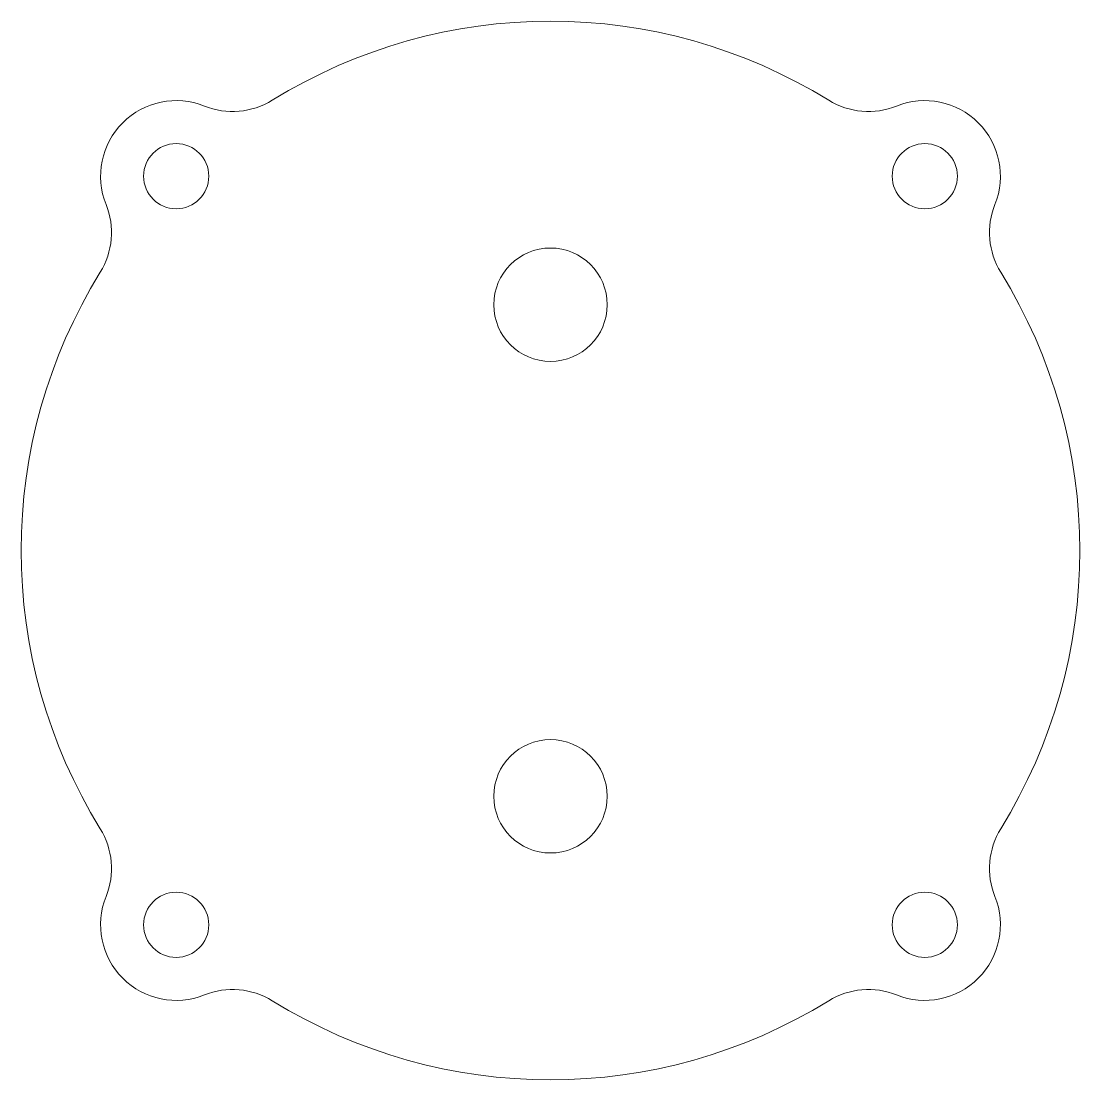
# Model space of a CAD drawing. Header units: millimetres. Extents: x -28 to 28, y -28 to 28.
import ezdxf

# ---------------------------------------------------------------- set-up
doc = ezdxf.new("R2010")
doc.units = ezdxf.units.MM

msp = doc.modelspace()

# ---------------------------------------------------------------- linework, layer by layer
at = {"color": 7, "linetype": 'Continuous', "lineweight": 15}
for centre, radius in [((-19.799, 19.799), 1.725), ((19.799, 19.799), 1.725), ((0, 13), 3), ((0, -13), 3), ((-19.799, -19.799), 1.725), ((19.799, -19.799), 1.725)]:
    msp.add_circle(centre, radius, dxfattribs=at)
for centre, radius, start, end in [((0, 0), 28, 58.2912, 121.7088), ((-19.799, 19.799), 4, 68.1324, 201.8676), ((-16.819, 27.223), 4, 248.1324, 301.7088), ((16.819, 27.223), 4, 238.2912, 291.8676), ((19.799, 19.799), 4, 338.1324, 111.8676), ((-27.223, 16.819), 4, 328.2912, 21.8676), ((27.223, 16.819), 4, 158.1324, 211.7088), ((0, 0), 28, 148.2912, 211.7088), ((0, 0), 28, 328.2912, 31.7088), ((-27.223, -16.819), 4, 338.1324, 31.7088), ((27.223, -16.819), 4, 148.2912, 201.8676), ((-19.799, -19.799), 4, 158.1324, 291.8676), ((19.799, -19.799), 4, 248.1324, 21.8676), ((-16.819, -27.223), 4, 58.2912, 111.8676), ((16.819, -27.223), 4, 68.1324, 121.7088), ((0, 0), 28, 238.2912, 301.7088)]:
    msp.add_arc(centre, radius, start, end, dxfattribs=at)

doc.saveas('drawing.dxf')
